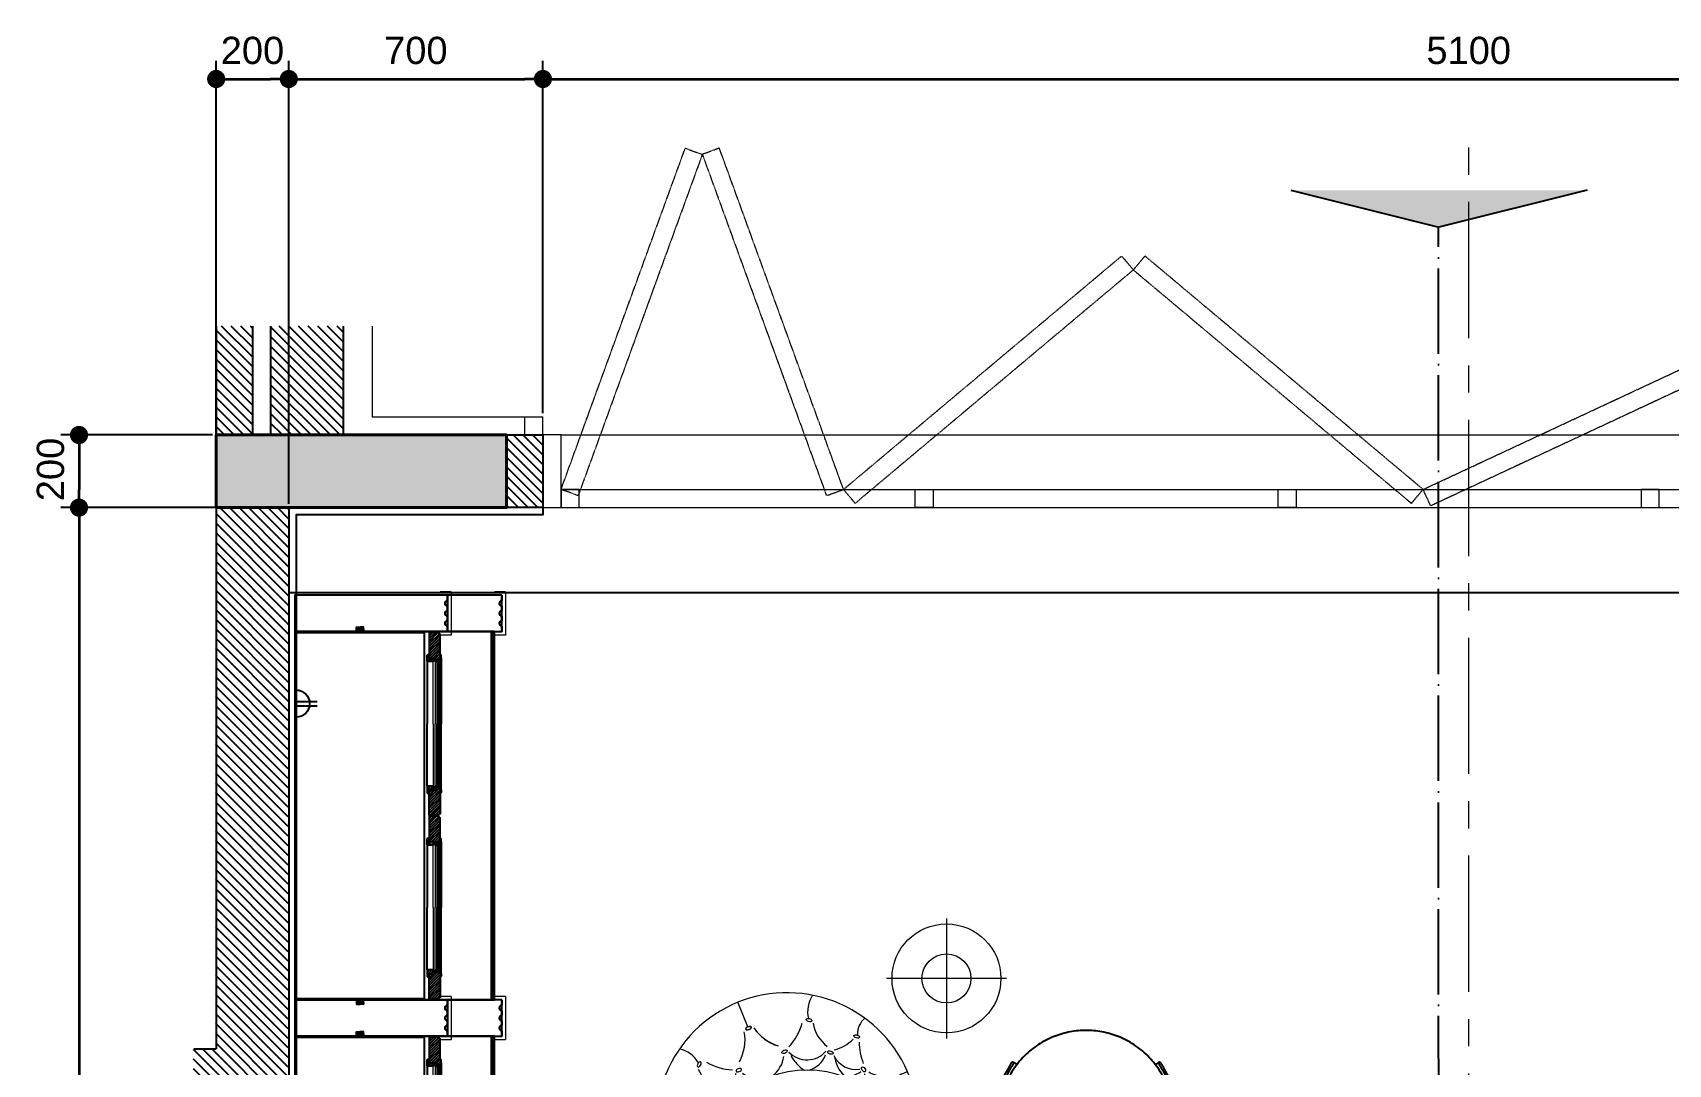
# Model space of a CAD drawing. Header units: inches. Extents: x 274057 to 444617, y 490067 to 635630.
# Drawn here: x 361549 to 366054, y 535656 to 538497 of the extents above; entities that cross this region are included whole.
import ezdxf

# ---------------------------------------------------------------- set-up
doc = ezdxf.new("R2010")
doc.units = ezdxf.units.IN
doc.header["$MEASUREMENT"] = 0
for name, pattern in [('ACAD_ISO04W100', [30, 24, -3, 0, -3]), ('CENTERX2', [4, 2.5, -0.5, 0.5, -0.5]), ('DASHED2', [0.375, 0.25, -0.125]), ('HIDDEN', [0.375, 0.25, -0.125]), ('xref 1st floor_$0$HIDDEN', [0.375, 0.25, -0.125])]:
    doc.linetypes.add(name, pattern=pattern)
for name, color, linetype in [('CQ centerline', 8, 'Continuous'), ('CQ Grg Gypsum', 41, 'Continuous'), ('CQ Plaster', 1, 'Continuous'), ('CQ Wall plan', 3, 'Continuous'), ('ELECTRICAL', 10, 'Continuous'), ('ID-wall paper', 8, 'Continuous'), ('Layer1', 1, 'Continuous'), ('Layer7', 8, 'Continuous'), ('LIGHT', 4, 'Continuous'), ('WALLS LINE', 5, 'DASHED2'), ('WOOD 02', 32, 'Continuous'), ('Wood SECT', 1, 'Continuous'), ('xref 1st floor$0$CQ Wall hatch_CHB', 8, 'Continuous')]:
    doc.layers.add(name, color=color, linetype=linetype)
for name, color, linetype, lineweight in [('CQ Furniture', 190, 'Continuous', 0), ('CQ plan and elev dimension', 252, 'Continuous', 35), ('CQ section line', 41, 'Continuous', 0), ('Glass', 4, 'Continuous', 0), ('WOOD-HID', 8, 'HIDDEN', 18), ('xref 1st floor_$0$A-FLOR-HIDN', 252, 'xref 1st floor_$0$HIDDEN', 0), ('xref 1st floor_$0$A-GLAZ', 134, 'Continuous', 18), ('xref 1st floor_$0$A-WALL-TILE', 8, 'Continuous', 9), ('xref 1st floor_$0$XREF-V2-FF_COLS$0$A-COLS', 5, 'Continuous', 40), ('xref 1st floor_$0$XREF-V2-FF_COLS$0$A-COLS-PATT', 252, 'Continuous', 20)]:
    doc.layers.add(name, color=color, linetype=linetype, lineweight=lineweight)
doc.layers.add('furn', color=7, linetype='Continuous', true_color=0x000000)
doc.styles.get("Standard").update_dxf_attribs({"font": 'arial.ttf'})
doc.dimstyles.new('CQ 50', dxfattribs={"dimscale": 0.5, "dimtxt": 150, "dimasz": 100, "dimexe": 100, "dimexo": 20, "dimgap": 80, "dimtad": 1, "dimdec": 0, "dimzin": 0, "dimdsep": 46, "dimtxsty": 'Standard', "dimblk": 'DOT', "dimcen": 100, "dimclrd": 250, "dimclre": 250, "dimclrt": 3, "dimadec": 0, "dimazin": 0, "dimtfac": 1, "dimtdec": 0, "dimtofl": 0, "dimtmove": 0, "dimatfit": 3, "dimfxl": 3, "dimtolj": 1, "dimtzin": 0, "dimlwd": -1, "dimarcsym": 0})
pattern_1 = [(45, (20118.3853, -75328.2434), (-3.535533906, 3.535533906), [])]
pattern_2 = [(45, (20104.3854, -75328.2434), (-3.535533906, 3.535533906), [])]

# ---------------------------------------------------------------- blocks, each defined once
blk = doc.blocks.new('ff-15 wall plan')
at = {"layer": 'xref 1st floor$0$CQ Wall hatch_CHB'}
h = blk.add_hatch(dxfattribs=at)
h.set_pattern_fill('ANSI31', color=8, scale=150, angle=90)
h.paths.add_polyline_path([(479102.7, 550398.7), (478902.7, 550398.7), (478902.7, 550098.7), (479102.7, 550098.7)])
h.paths.add_polyline_path([(478852.7, 550398.7), (478752.7, 550398.7), (478752.7, 550098.7), (478852.7, 550098.7)])
h = blk.add_hatch(dxfattribs=at)
h.set_pattern_fill('ANSI31', color=8, scale=150, angle=90)
h.paths.add_polyline_path([(479552.7, 550099.1), (479652.7, 550099.1), (479652.7, 549899.1), (479552.7, 549899.1)])
h = blk.add_hatch(dxfattribs=at)
h.set_pattern_fill('ANSI31', color=8, scale=150, angle=90)
h.set_pattern_definition([(135, (4639.211, -2e-07), (-13.25825215, -13.25825215), [])])
h.paths.add_polyline_path([(478951.3, 549898.7), (478751.3, 549898.7), (478751.3, 548408.7), (478689.7, 548408.7), (478689.7, 548208.7), (478751.3, 548208.7), (478751.3, 546408.7), (478701.3, 546408.7), (478701.3, 546208.7), (478751.3, 546208.7), (478751.3, 542468.7), (478952.7, 542468.7), (478952.7, 543135.7), (479627.7, 543135.7), (479627.7, 542468.7), (479551.3, 542468.7), (479551.3, 542268.7), (479946.3, 542268.7), (479946.3, 543336), (478951.3, 543336)])
at = {"layer": 'xref 1st floor_$0$XREF-V2-FF_COLS$0$A-COLS-PATT'}
blk.add_hatch(color=256, dxfattribs=at).paths.add_polyline_path([(478752.7, 550098.7), (478752.7, 549898.7), (479552.7, 549898.7), (479552.7, 550098.7)])
at = {"layer": 'CQ centerline', "linetype": 'CENTERX2', "lineweight": 0, "ltscale": 150}
blk.add_line((482202.7, 541965.3, 0), (482202.7, 550951.8, 0), dxfattribs=at)
at = {"layer": 'CQ Plaster'}
blk.add_lwpolyline([(479652.7, 549898.7), (479652.7, 549879.1), (478972.7, 549879.1), (478972.7, 543356), (479966.7, 543356), (479966.7, 542248.7), (478752.7, 542248.7)], dxfattribs=at)
at = {"layer": 'CQ Wall plan'}
for p, q in [((478752.7, 550398.7), (478752.7, 550098.7)), ((478852.7, 550398.7), (478852.7, 550098.7)), ((478902.7, 550398.7), (478902.7, 550098.7)), ((479102.7, 550398.7), (479102.7, 550098.7)), ((478752.7, 549898.7), (478752.7, 548408.7)), ((478952.7, 549898.7), (478952.7, 543336)), ((478691, 548408.7), (478752.7, 548408.7))]:
    blk.add_line(p, q, dxfattribs=at)
at = {"layer": 'CQ Wall plan', "elevation": 0}
blk.add_lwpolyline([(479552.7, 550099.1), (479652.7, 550099.1), (479652.7, 549899.1), (479552.7, 549898.7)], close=True, dxfattribs=at)
at = {"layer": 'xref 1st floor_$0$A-FLOR-HIDN', "ltscale": 0.5, "elevation": 0}
for points in [[(480044.7, 550888.4), (480091.7, 550871.3), (479749.7, 549931.6), (479702.7, 549948.7)], [(480138.7, 550888.4), (480091.7, 550871.3), (480433.7, 549931.6), (480480.7, 549948.7)], [(481246.7, 550591.5), (481278.9, 550553.2), (480512.8, 549910.4), (480480.7, 549948.7)], [(481311, 550591.5), (481278.9, 550553.2), (482044.9, 549910.4), (482077.1, 549948.7)], [(482983.4, 550371.3), (483004.5, 550326), (482098.2, 549903.4), (482077.1, 549948.7)]]:
    blk.add_lwpolyline(points, close=True, dxfattribs=at)
at = {"layer": 'xref 1st floor_$0$A-GLAZ'}
for p, q in [((479702.7, 550098.7, 0), (484702.7, 550098.7, 0)), ((479702.7, 549948.7, 0), (484702.7, 549948.7, 0)), ((479702.7, 549898.7, 0), (484652.7, 549898.7, 0))]:
    blk.add_line(p, q, dxfattribs=at)
at = {"layer": 'xref 1st floor_$0$A-GLAZ', "elevation": 0}
for points in [[(479652.7, 549898.7), (479702.7, 549898.7), (479702.7, 550098.7), (479652.7, 550098.7)], [(479702.7, 549898.7), (479752.7, 549898.7), (479752.7, 549948.7), (479702.7, 549948.7)]]:
    blk.add_lwpolyline(points, close=True, dxfattribs=at)
at = {"layer": 'xref 1st floor_$0$A-GLAZ'}
for points in [[(480727.7, 549898.7), (480677.7, 549898.7), (480677.7, 549948.7), (480727.7, 549948.7)], [(481727.7, 549898.7), (481677.7, 549898.7), (481677.7, 549948.7), (481727.7, 549948.7)], [(482677.7, 549898.7), (482727.7, 549898.7), (482727.7, 549948.7), (482677.7, 549948.7)]]:
    blk.add_lwpolyline(points, close=True, dxfattribs=at)
at = {"layer": 'xref 1st floor_$0$A-WALL-TILE'}
for p, q in [((479182.7, 550398.7), (479182.7, 550148.7)), ((479182.7, 550148.7), (479652.7, 550148.7, 0)), ((479602.7, 550098.7, 0), (479602.7, 550148.7, 0)), ((479652.7, 550098.7, 0), (479652.7, 550148.7, 0))]:
    blk.add_line(p, q, dxfattribs=at)
at = {"layer": 'xref 1st floor_$0$XREF-V2-FF_COLS$0$A-COLS', "elevation": 0}
blk.add_lwpolyline([(478752.7, 550098.7), (478752.7, 549898.7), (479552.7, 549898.7), (479552.7, 550098.7)], close=True, dxfattribs=at)
blk.add_lwpolyline([(478752.7, 550098.7), (478752.7, 549898.7), (479552.7, 549898.7), (479552.7, 550098.7)], close=True, dxfattribs=at)
blk = doc.blocks.new('gf-14 section line plan')
at = {"layer": 'Layer1'}
for points in [[(511091.9, -30085.1), (511508.2, -30188.4), (511508.2, -30085.1)], [(511924.5, -30085.1), (511508.2, -30188.4), (511508.2, -30085.1)]]:
    blk.add_hatch(color=256, dxfattribs=at).paths.add_polyline_path(points)
for p in [(511091.9, -30085.1, 0), (511924.5, -30085.1, 0)]:
    blk.add_line(p, (511508.2, -30188.4, 0), dxfattribs=at)
at = {"layer": 'Layer1', "linetype": 'ACAD_ISO04W100', "ltscale": 10}
blk.add_line((511509.1, -39547.7, 0), (511506.7, -30188, 0), dxfattribs=at)
blk = doc.blocks.new('_Dot')
at = {"color": 0, "linetype": 'ByBlock', "lineweight": -2}
blk.add_line((-0.5, 0), (-1, 0), dxfattribs=at)
at = {"color": 0, "linetype": 'ByBlock', "const_width": 0.5}
blk.add_lwpolyline([(-0.25, 0, 1), (0.25, 0, 1)], format="xyb", close=True, dxfattribs=at)
blk = doc.blocks.new('*D611')
at = {"layer": 'CQ plan and elev dimension', "color": 250, "lineweight": -2, "transparency": 16777216}
for p, q in [((362053.9, 537199.2), (362053.9, 538419.5)), ((362253.9, 537199.2), (362253.9, 538419.5))]:
    blk.add_line(p, q, dxfattribs=at)
at = {"layer": 'CQ plan and elev dimension', "color": 250, "transparency": 16777216}
blk.add_line((362103.9, 538369.5), (362203.9, 538369.5), dxfattribs=at)
at = {"layer": 'Defpoints', "color": 0, "transparency": 16777216}
for p in [(362253.9, 538369.5), (362053.9, 537189.2, 0), (362253.9, 537189.2)]:
    blk.add_point(p, dxfattribs=at)
at = {"layer": 'CQ plan and elev dimension', "color": 250, "transparency": 16777216, "xscale": 50, "yscale": 50, "zscale": 50, "rotation": 180}
blk.add_blockref('_Dot', (362053.9, 538369.5), dxfattribs=at)
at = {"layer": 'CQ plan and elev dimension', "color": 250, "transparency": 16777216, "xscale": 50, "yscale": 50, "zscale": 50}
blk.add_blockref('_Dot', (362253.9, 538369.5), dxfattribs=at)
at = {"layer": 'CQ plan and elev dimension', "color": 3, "transparency": 16777216, "insert": (362153.9, 538447.8), "char_height": 75, "attachment_point": 5}
blk.add_mtext('\\A1;200', dxfattribs=at)
blk = doc.blocks.new('*D612')
at = {"layer": 'CQ plan and elev dimension', "color": 250, "lineweight": -2, "transparency": 16777216}
for p, q in [((362253.9, 537199.2), (362253.9, 538419.5)), ((362953.9, 537449.2), (362953.9, 538419.5))]:
    blk.add_line(p, q, dxfattribs=at)
at = {"layer": 'CQ plan and elev dimension', "color": 250, "transparency": 16777216}
blk.add_line((362303.9, 538369.5), (362903.9, 538369.5), dxfattribs=at)
at = {"layer": 'Defpoints', "color": 0, "transparency": 16777216}
for p in [(362953.9, 538369.5), (362953.9, 537439.2), (362253.9, 537189.2)]:
    blk.add_point(p, dxfattribs=at)
at = {"layer": 'CQ plan and elev dimension', "color": 250, "transparency": 16777216, "xscale": 50, "yscale": 50, "zscale": 50, "rotation": 180}
blk.add_blockref('_Dot', (362253.9, 538369.5), dxfattribs=at)
at = {"layer": 'CQ plan and elev dimension', "color": 250, "transparency": 16777216, "xscale": 50, "yscale": 50, "zscale": 50}
blk.add_blockref('_Dot', (362953.9, 538369.5), dxfattribs=at)
at = {"layer": 'CQ plan and elev dimension', "color": 3, "transparency": 16777216, "insert": (362603.9, 538447.8), "char_height": 75, "attachment_point": 5}
blk.add_mtext('\\A1;700', dxfattribs=at)
blk = doc.blocks.new('*D613')
at = {"layer": 'CQ plan and elev dimension', "color": 250, "lineweight": -2, "transparency": 16777216}
for p, q in [((362953.9, 537449.2), (362953.9, 538419.5)), ((368053.9, 537399.2), (368053.9, 538419.5))]:
    blk.add_line(p, q, dxfattribs=at)
at = {"layer": 'CQ plan and elev dimension', "color": 250, "transparency": 16777216}
blk.add_line((363003.9, 538369.5), (368003.9, 538369.5), dxfattribs=at)
at = {"layer": 'Defpoints', "color": 0, "transparency": 16777216}
for p in [(368053.9, 538369.5), (362953.9, 537439.2), (368053.9, 537389.2)]:
    blk.add_point(p, dxfattribs=at)
at = {"layer": 'CQ plan and elev dimension', "color": 250, "transparency": 16777216, "xscale": 50, "yscale": 50, "zscale": 50, "rotation": 180}
blk.add_blockref('_Dot', (362953.9, 538369.5), dxfattribs=at)
at = {"layer": 'CQ plan and elev dimension', "color": 250, "transparency": 16777216, "xscale": 50, "yscale": 50, "zscale": 50}
blk.add_blockref('_Dot', (368053.9, 538369.5), dxfattribs=at)
at = {"layer": 'CQ plan and elev dimension', "color": 3, "transparency": 16777216, "insert": (365503.9, 538447.8), "char_height": 75, "attachment_point": 5}
blk.add_mtext('\\A1;5100', dxfattribs=at)
blk = doc.blocks.new('*D620')
at = {"layer": 'CQ plan and elev dimension', "color": 250, "lineweight": -2, "transparency": 16777216}
for p, q in [((362043.9, 537389.2), (361626.1, 537389.2)), ((362243.9, 537189.2), (361626.1, 537189.2))]:
    blk.add_line(p, q, dxfattribs=at)
at = {"layer": 'CQ plan and elev dimension', "color": 250, "transparency": 16777216}
blk.add_line((361676.1, 537339.2), (361676.1, 537239.2), dxfattribs=at)
at = {"layer": 'Defpoints', "color": 0, "transparency": 16777216}
for p in [(362053.9, 537389.2, 0), (361676.1, 537189.2), (362253.9, 537189.2)]:
    blk.add_point(p, dxfattribs=at)
at = {"layer": 'CQ plan and elev dimension', "color": 250, "transparency": 16777216, "xscale": 50, "yscale": 50, "zscale": 50}
for p, rotation in [((361676.1, 537389.2), 90), ((361676.1, 537189.2), 270)]:
    blk.add_blockref('_Dot', p, dxfattribs=dict(at, rotation=rotation))
at = {"layer": 'CQ plan and elev dimension', "color": 3, "transparency": 16777216, "insert": (361597.8, 537294.2), "char_height": 75, "attachment_point": 5, "rotation": 90}
blk.add_mtext('\\A1;200', dxfattribs=at)
blk = doc.blocks.new('*D621')
at = {"layer": 'CQ plan and elev dimension', "color": 250, "lineweight": -2, "transparency": 16777216}
for p, q in [((362243.9, 537189.2), (361626.1, 537189.2)), ((363237.9, 530626.5), (361626.1, 530626.5))]:
    blk.add_line(p, q, dxfattribs=at)
at = {"layer": 'CQ plan and elev dimension', "color": 250, "transparency": 16777216}
blk.add_line((361676.1, 537139.2), (361676.1, 530676.5), dxfattribs=at)
at = {"layer": 'Defpoints', "color": 0, "transparency": 16777216}
for p in [(362253.9, 537189.2), (361676.1, 530626.5), (363247.9, 530626.5, 0)]:
    blk.add_point(p, dxfattribs=at)
at = {"layer": 'CQ plan and elev dimension', "color": 250, "transparency": 16777216, "xscale": 50, "yscale": 50, "zscale": 50}
for p, rotation in [((361676.1, 537189.2), 90), ((361676.1, 530626.5), 270)]:
    blk.add_blockref('_Dot', p, dxfattribs=dict(at, rotation=rotation))
at = {"layer": 'CQ plan and elev dimension', "color": 3, "transparency": 16777216, "insert": (361597.8, 533907.9), "char_height": 75, "attachment_point": 5, "rotation": 90}
blk.add_mtext('\\A1;6563', dxfattribs=at)
blk = doc.blocks.new('2 gong outlet')
at = {"layer": 'ELECTRICAL'}
for p, q in [((-27969.9, 39017.2), (-27969.9, 39133.5)), ((-27946.5, 39017.2), (-27946.5, 39133.5)), ((-27832.8, 39017.2), (-28082.8, 39017.2))]:
    blk.add_line(p, q, dxfattribs=at)
blk.add_arc((-27957.8, 39017.2), 75, 0, 180, dxfattribs=at)
blk = doc.blocks.new('cabinet 80 framed glass door')
at = {"layer": 'Layer7'}
h = blk.add_hatch(dxfattribs=at)
h.set_pattern_fill('ANSI31', color=256, scale=40)
h.set_pattern_definition(pattern_1)
h.paths.add_polyline_path([(352338.8, 505867.2), (352338.8, 505864.2), (352346.8, 505864.2), (352346.8, 505868.2, 0.414214), (352350.8, 505872.2), (352353.8, 505872.2, -0.414214), (352356.8, 505875.2), (352356.8, 505880.7), (352346.8, 505880.7), (352346.8, 505886.7), (352346.8, 505897.2), (352336.8, 505897.2), (352276.8, 505897.2), (352276.8, 505871.2, -0.397359), (352280.8, 505867.2)])
h = blk.add_hatch(dxfattribs=at)
h.set_pattern_fill('ANSI31', color=256, scale=40)
h.set_pattern_definition(pattern_2)
h.paths.add_polyline_path([(352346.8, 505903.2), (352339.8, 505903.2, 0.414214), (352336.8, 505900.2), (352336.8, 505897.2), (352346.8, 505897.2), (352346.8, 505886.7), (352356.8, 505886.7), (352356.8, 505897.2), (352356.8, 505900.2, 0.414214), (352353.8, 505903.2)])
h = blk.add_hatch(dxfattribs=at)
h.set_pattern_fill('ANSI31', color=256, scale=40)
h.set_pattern_definition(pattern_2)
h.paths.add_polyline_path([(352702.5, 505903.2, 0.414214), (352699.5, 505900.2), (352699.5, 505897.2), (352699.5, 505886.7), (352709.5, 505886.7), (352709.5, 505897.2), (352719.5, 505897.2), (352719.5, 505900.2, 0.414214), (352716.5, 505903.2), (352709.5, 505903.2)])
h = blk.add_hatch(dxfattribs=at)
h.set_pattern_fill('ANSI31', color=256, scale=40)
h.set_pattern_definition(pattern_1)
h.paths.add_polyline_path([(352775.5, 505867.2, -0.397359), (352779.5, 505871.2), (352779.5, 505897.2), (352709.5, 505897.2), (352709.5, 505886.7), (352709.5, 505880.7), (352699.5, 505880.7), (352699.5, 505875.2, -0.414214), (352702.5, 505872.2), (352705.5, 505872.2, 0.414214), (352709.5, 505868.2), (352709.5, 505864.2), (352717.5, 505864.2), (352717.5, 505867.2)])
at = {"color": 8, "elevation": 0.1}
for points in [[(352356.8, 505903), (352528.1, 505903)], [(352699.5, 505903), (352528.1, 505903)], [(352346.8, 505868.2), (352528.1, 505868.2)], [(352346.8, 505864.2), (352528.1, 505864.2)], [(352353.8, 505872.2), (352528.1, 505872.2)], [(352356.8, 505875.2), (352528.1, 505875.2)], [(352699.5, 505875.2), (352528.1, 505875.2)], [(352702.5, 505872.2), (352528.1, 505872.2)], [(352709.5, 505868.2), (352528.1, 505868.2)], [(352709.5, 505864.2), (352528.1, 505864.2)]]:
    blk.add_lwpolyline(points, dxfattribs=at)
at = {"layer": 'Glass', "color": 4, "elevation": 0.1}
for points in [[(352528.1, 505886.7), (352349.4, 505886.7), (352349.4, 505880.7), (352528.1, 505880.7)], [(352528.1, 505886.7), (352706.8, 505886.7), (352706.8, 505880.7), (352528.1, 505880.7)]]:
    blk.add_lwpolyline(points, dxfattribs=at)
at = {"layer": 'Wood SECT', "elevation": 0.1}
for points in [[(352356.8, 505880.7), (352356.8, 505875.2, 0.414214), (352353.8, 505872.2), (352350.8, 505872.2, -0.414214), (352346.8, 505868.2), (352346.8, 505864.2), (352338.8, 505864.2), (352338.8, 505867.2), (352280.8, 505867.2, 0.397359), (352276.8, 505871.2), (352276.8, 505897.2), (352346.8, 505897.2), (352346.8, 505886.7), (352346.8, 505886.7), (352346.8, 505880.7)], [(352699.5, 505880.7), (352699.5, 505875.2, -0.414214), (352702.5, 505872.2), (352705.5, 505872.2, 0.414214), (352709.5, 505868.2), (352709.5, 505864.2), (352717.5, 505864.2), (352717.5, 505867.2), (352775.5, 505867.2, -0.397359), (352779.5, 505871.2), (352779.5, 505897.2), (352709.5, 505897.2), (352709.5, 505886.7), (352709.5, 505886.7), (352709.5, 505880.7)]]:
    blk.add_lwpolyline(points, format="xyb", close=True, dxfattribs=at)
for points in [[(352346.8, 505886.7), (352356.8, 505886.7), (352356.8, 505897.2), (352356.8, 505900.2, 0.414214), (352353.8, 505903.2), (352346.8, 505903.2), (352339.8, 505903.2, 0.414214), (352336.8, 505900.2), (352336.8, 505897.2), (352346.8, 505897.2), (352346.8, 505886.7), (352356.8, 505886.7)], [(352709.5, 505886.7), (352699.5, 505886.7), (352699.5, 505897.2), (352699.5, 505900.2, -0.414214), (352702.5, 505903.2), (352709.5, 505903.2), (352716.5, 505903.2, -0.414214), (352719.5, 505900.2), (352719.5, 505897.2), (352709.5, 505897.2), (352709.5, 505886.7), (352699.5, 505886.7)]]:
    blk.add_lwpolyline(points, format="xyb", dxfattribs=at)
blk = doc.blocks.new('Hera-LED-IN Stick FR')
at = {"layer": 'LIGHT'}
blk.add_lwpolyline([(279111.9, -181006.8), (279128.7, -181006.8), (279132.3, -181006.5), (279132.3, -181005.7), (279108.3, -181005.7), (279108.3, -181006.5), (279111.9, -181006.8)], close=True, dxfattribs=at)
for points in [[(279110.6, -180998.9), (279110.6, -180998), (279110.4, -180998), (279110.4, -180997), (279110.6, -180997), (279110.6, -180994.5, -0.409431), (279111.3, -180993.8), (279120.3, -180993.8)], [(279110.5, -181005.7), (279110.5, -180999.9, -0.315372), (279112.3, -180997.3), (279116.6, -180997.3), (279116.6, -180999.6, 0.430061), (279117.2, -181000.2), (279121.7, -181000.2, 1), (279121.7, -180998.7), (279119.1, -180998.7, -0.431722), (279118.6, -180998.2), (279118.6, -180997.3), (279128, -180997.3), (279128.3, -180997.3, -0.315372), (279130.1, -180999.9), (279130.1, -181005.7)], [(279111.8, -180997.5), (279111.8, -180995.8), (279111.4, -180995.8), (279111.4, -180995.4, -0.418441), (279111.8, -180995), (279116, -180994.9), (279116, -180996.1, 1), (279116.7, -180996.1), (279116.7, -180994.9), (279120.3, -180994.9)], [(279129.9, -180998.9), (279129.9, -180998), (279130.1, -180998), (279130.1, -180997), (279129.9, -180997), (279129.9, -180994.5, 0.409431), (279129.2, -180993.8), (279120.3, -180993.8)], [(279128.8, -180997.5), (279128.8, -180995.8), (279129.1, -180995.8), (279129.1, -180995.4, 0.418441), (279128.7, -180995), (279124.6, -180994.9), (279124.6, -180996.1, -1), (279123.8, -180996.1), (279123.8, -180994.9), (279120.3, -180994.9)]]:
    blk.add_lwpolyline(points, format="xyb", dxfattribs=at)
for centre in [(279112.7, -181002.6), (279127.8, -181002.6)]:
    blk.add_circle(centre, 0.999, dxfattribs=at)
blk = doc.blocks.new('FF-15 Cabinet plan B rev')
at = {"layer": 'WOOD 02'}
for p, q in [((388365.6, 536842, 0), (388365.6, 535827.6, 0)), ((388368.6, 536842, 0), (388368.6, 535827.6, 0)), ((388371.6, 536842, 0), (388371.6, 535827.6, 0)), ((388365.6, 535727.6, 0), (388365.6, 534713.3, 0)), ((388368.6, 535727.6, 0), (388368.6, 534713.3, 0)), ((388371.6, 535727.6, 0), (388371.6, 534713.3, 0))]:
    blk.add_line(p, q, dxfattribs=at)
at = {"layer": 'WOOD 02', "elevation": 0}
for points in [[(388341.6, 536942), (388491.6, 536942), (388491.6, 536842), (388341.6, 536842)], [(388491.6, 536942), (388911.6, 536942), (388911.6, 536842), (388491.6, 536842)], [(388911.6, 536842), (388911.6, 535827.6), (388361.6, 535827.6), (388361.6, 536842)], [(388908.6, 536839), (388555.8, 536839), (388555.8, 535830.6), (388908.6, 535830.6)], [(388341.6, 535827.6), (388491.6, 535827.6), (388491.6, 535727.6), (388341.6, 535727.6)], [(388491.6, 535827.6), (388911.6, 535827.6), (388911.6, 535727.6), (388491.6, 535727.6)], [(388911.6, 535727.6), (388911.6, 534713.3), (388361.6, 534713.3), (388361.6, 535727.6)], [(388908.6, 535724.6), (388555.8, 535724.6), (388555.8, 534716.3), (388908.6, 534716.3)]]:
    blk.add_lwpolyline(points, close=True, dxfattribs=at)
at = {"layer": 'Wood SECT', "elevation": 0}
for points in [[(388341.6, 536942), (388341.6, 536927, -1), (388341.6, 536912), (388341.6, 536899.5, -1), (388341.6, 536884.5), (388341.6, 536872, -1), (388341.6, 536857), (388341.6, 536842)], [(388491.6, 536942), (388491.6, 536927, -1), (388491.6, 536912), (388491.6, 536899.5, -1), (388491.6, 536884.5), (388491.6, 536872, -1), (388491.6, 536857), (388491.6, 536842)], [(388341.6, 535827.6), (388341.6, 535812.6, -1), (388341.6, 535797.6), (388341.6, 535785.1, -1), (388341.6, 535770.1), (388341.6, 535757.6, -1), (388341.6, 535742.6), (388341.6, 535727.6)], [(388491.6, 535827.6), (388491.6, 535812.6, -1), (388491.6, 535797.6), (388491.6, 535785.1, -1), (388491.6, 535770.1), (388491.6, 535757.6, -1), (388491.6, 535742.6), (388491.6, 535727.6)]]:
    blk.add_lwpolyline(points, format="xyb", dxfattribs=at)
at = {"layer": 'WOOD-HID', "elevation": 0}
for points in [[(388361.6, 536952), (388331.6, 536952), (388331.6, 536832), (388361.6, 536832)], [(388511.6, 536952), (388481.6, 536952), (388481.6, 536832), (388511.6, 536832)], [(388361.6, 535837.6), (388331.6, 535837.6), (388331.6, 535717.6), (388361.6, 535717.6)], [(388511.6, 535837.6), (388481.6, 535837.6), (388481.6, 535717.6), (388511.6, 535717.6)]]:
    blk.add_lwpolyline(points, dxfattribs=at)
at = {"layer": 'CQ Grg Gypsum', "rotation": 270}
for p in [(-117355.4, 889115.8, -0.1), (-117355.4, 888610.1, -0.1), (-117355.4, 888001.4, -0.1)]:
    blk.add_blockref('cabinet 80 framed glass door', p, dxfattribs=at)
at = {"layer": 'WALLS LINE', "color": 1, "xscale": -1}
for p in [(667852.5, 717847.7, 0), (667852.5, 716733.4, 0)]:
    blk.add_blockref('Hera-LED-IN Stick FR', p, dxfattribs=at)
at = {"layer": 'WALLS LINE', "color": 1, "rotation": 180}
blk.add_blockref('Hera-LED-IN Stick FR', (667852.5, 354821.9, 0), dxfattribs=at)
blk = doc.blocks.new('6357')
at = {"color": 0, "lineweight": 5}
blk.add_line((0, 34.14), (0, 37), dxfattribs=at)
blk.add_line((0, 34.14), (0, 37), dxfattribs=at)
at = {"color": 0}
for p, q in [((-14.22, 0.94), (-14.22, 23.12)), ((14.22, 0.94), (14.22, 23.12)), ((-11.23, 8.75), (-11.23, 17.52)), ((11.23, 8.75), (11.23, 17.52)), ((-13.83, 6), (-14.22, 6)), ((13.83, 6), (14.22, 6)), ((-13.31, 0), (0, 0)), ((13.31, 0), (0, 0))]:
    blk.add_line(p, q, dxfattribs=at)
for centre, radius, start, end in [((0, 22.77), 14.23, 90, 181.4091), ((0, 22.77), 14.23, 358.5909, 90), ((0.06, 16.9), 11.31, 90.3218, 176.8138), ((-0.06, 16.9), 11.31, 3.1862, 89.6782), ((-14.14, 8.9), 2.92, 276.1039, 3.1019), ((14.14, 8.9), 2.92, 176.8981, 263.8961), ((-13.32, 5.16), 0.911, 99.4563, 187.6443), ((13.32, 5.16), 0.911, 352.3557, 80.5437), ((-13.28, 0.94), 0.943, 180.2306, 268.2685), ((13.28, 0.94), 0.943, 271.7315, 359.7694)]:
    blk.add_arc(centre, radius, start, end, dxfattribs=at)
at = {"color": 0, "lineweight": 5}
for centre, radius, start, end in [((-9.45, 32.14), 3.03, 7.1521, 56.781), ((-5.36, 34.78), 4.9, 309.015, 348.1753), ((5.5, 34.87), 5.05, 192.441, 230.3687), ((5.36, 34.78), 4.9, 191.8247, 230.985), ((9.45, 32.14), 3.03, 123.219, 172.8479), ((-0.71, 36.03), 6.16, 217.516, 245.0592), ((0.71, 36.03), 6.16, 294.9408, 322.484), ((-12.67, 28.26), 2.05, 18.4602, 74.2339), ((-10.86, 31.03), 4.24, 330.5259, 11.2072), ((10.86, 31.03), 4.24, 168.7928, 209.4741), ((12.67, 28.26), 2.05, 105.7661, 161.5398), ((-8.38, 32.41), 4.15, 245.8151, 279.1115), ((-5.61, 30.9), 2.69, 242.1591, 338.7849), ((-7.6, 30.05), 4.49, 325.0837, 352.9196), ((0.44, 31.39), 3.32, 210.6008, 254.2666), ((-0.44, 31.39), 3.32, 285.7334, 329.3992), ((-0.44, 31.39), 3.32, 285.7334, 329.3992), ((5.61, 30.9), 2.69, 201.2151, 297.8409), ((7.6, 30.05), 4.49, 187.0804, 214.9163), ((8.38, 32.41), 4.15, 260.8885, 294.1849), ((-16.87, 25.62), 6.76, 1.116, 21.2823), ((-10.09, 27.89), 2.61, 282.1657, 356.7724), ((-10.83, 26.7), 3.44, 329.9804, 12.557), ((-4.67, 29.95), 2.68, 221.8892, 275.6633), ((4.67, 29.95), 2.68, 264.3367, 318.1108), ((10.83, 26.7), 3.44, 167.443, 210.0196), ((10.09, 27.89), 2.61, 183.2276, 257.8343), ((16.87, 25.62), 6.76, 158.7177, 178.884), ((-8.88, 27.98), 3.01, 257.5147, 289.8805), ((8.88, 27.98), 3.01, 250.1195, 282.4853), ((-13.91, 13.53), 9.59, 80.8029, 91.8362), ((-12.52, 26.2), 2.66, 279.6998, 325.7028), ((-14.64, 23.81), 4.68, 310.0018, 6.8842), ((-11.73, 23.74), 2.14, 338.3767, 25.6914), ((11.73, 23.74), 2.14, 154.3086, 201.6233), ((14.64, 23.81), 4.68, 173.1158, 229.9982), ((12.52, 26.2), 2.66, 214.2972, 260.3002), ((13.91, 13.53), 9.59, 88.1638, 99.1971), ((-16.17, 20.44), 4.27, 354.2388, 25.5443), ((16.17, 20.44), 4.27, 154.4557, 185.7612), ((-10.4, 19.25), 1.39, 103.4392, 152.1177), ((10.4, 19.25), 1.39, 27.8823, 76.5608), ((-21.49, 20.57), 9.82, 333.2206, 348.446), ((-20.82, 14.82), 9.46, 347.195, 18.1348), ((-10.08, 18.73), 1.55, 188.2569, 222.6418), ((10.08, 18.73), 1.55, 317.3582, 351.7431), ((20.82, 14.82), 9.46, 161.8652, 192.805), ((21.49, 20.57), 9.82, 191.554, 206.7794), ((-13.55, 10.83), 4.49, 82.2532, 98.6459), ((-16.82, 12.2), 4.78, 1.5208, 30.9552), ((16.82, 12.2), 4.78, 149.0448, 178.4792), ((13.55, 10.83), 4.49, 81.3541, 97.7468)]:
    blk.add_arc(centre, radius, start, end, dxfattribs=at)
for centre, major_axis in [((0, 33.97), (-0.312, 0)), ((6.42, 32.33), (-0.245, 0.194)), ((2.68, 30.15), (-0.312, 0)), ((2.68, 30.15), (-0.312, 0)), ((7.25, 28.19), (-0.245, 0.194)), ((10.55, 28.74), (-0.245, 0.194)), ((9.9, 25.15), (-0.075, 0.303)), ((12.21, 22.98), (-0.075, 0.303)), ((11.78, 19.22), (-0.075, 0.303)), ((12.77, 15.25), (0.001, 0.312)), ((11.86, 11.63), (-0.075, 0.303))]:
    blk.add_ellipse(centre, major_axis=major_axis, ratio=0.543281, dxfattribs=at)
at = {"color": 0, "lineweight": 5, "extrusion": (0, 0, -1)}
for centre, major_axis in [((0, 33.97), (0.312, 0)), ((-6.42, 32.33), (0.245, 0.194)), ((-2.68, 30.15), (0.312, 0)), ((-10.55, 28.74), (0.245, 0.194)), ((-7.25, 28.19), (0.245, 0.194)), ((-9.9, 25.15), (0.075, 0.303)), ((-12.21, 22.98), (0.075, 0.303)), ((-11.78, 19.22), (0.075, 0.303)), ((-12.77, 15.25), (-0.001, 0.312)), ((-11.86, 11.63), (0.075, 0.303))]:
    blk.add_ellipse(centre, major_axis=major_axis, ratio=0.543281, dxfattribs=at)
blk = doc.blocks.new('A$C48B04844')
at = {"layer": 'furn', "color": 0}
for points in [[(19, 10), (19, 19.5), (9.5, 19.5), (0, 19.5), (0, 10)], [(0, 10), (0, 0.5), (9.5, 0.5), (19, 0.5), (19, 10)]]:
    blk.add_rational_spline(points, [1, 0.707106781187, 1, 0.707106781187, 1], degree=2, knots=[0, 0, 0, 1.570796, 1.570796, 3.141593, 3.141593, 3.141593], dxfattribs=at)
for points in [[(0.22, 13.94), (0.84, 15.01), (1.45, 16.08)], [(1.45, 16.08), (1.54, 16.03), (1.62, 15.98)], [(17.38, 15.98), (17.46, 16.03), (17.55, 16.08)], [(17.55, 16.08), (18.16, 15.01), (18.78, 13.94)], [(1.62, 15.98), (1, 14.91), (0.39, 13.84)], [(1.96, 15.79), (1.79, 15.88), (1.62, 15.98)], [(17.04, 15.79), (17.21, 15.88), (17.38, 15.98)], [(18.61, 13.84), (18, 14.91), (17.38, 15.98)], [(0.39, 13.84), (0.3, 13.89), (0.22, 13.94)], [(0.72, 13.64), (0.56, 13.74), (0.39, 13.84)], [(18.28, 13.64), (18.44, 13.74), (18.61, 13.84)], [(18.78, 13.94), (18.7, 13.89), (18.61, 13.84)], [(8.26, 0.59), (8.26, 0.39), (8.26, 0.2)], [(8.26, 0), (8.26, 0.1), (8.26, 0.2)], [(8.26, 0.2), (9.5, 0.2), (10.74, 0.2)], [(10.74, 0), (9.5, 0), (8.26, 0)], [(10.74, 0.59), (10.74, 0.39), (10.74, 0.2)], [(10.74, 0.2), (10.74, 0.1), (10.74, 0)]]:
    blk.add_open_spline(points, degree=2, dxfattribs=at)
blk = doc.blocks.new('baker-sidedatble 3786 dia 48cm')
at = {"color": 0}
blk.add_blockref('A$C48B04844', (45.94, -13.86), dxfattribs=at)
blk = doc.blocks.new('table lamp 30')
at = {"lineweight": 0, "ltscale": 1000}
for p, q in [((102282, 8422.3), (102282, 8752.3)), ((102447, 8587.3), (102117, 8587.3))]:
    blk.add_line(p, q, dxfattribs=at)
for radius in [150, 67.5]:
    blk.add_circle((102282, 8587.3), radius, dxfattribs=at)

msp = doc.modelspace()

# ---------------------------------------------------------------- linework, layer by layer
at = {"layer": 'CQ Grg Gypsum'}
msp.add_line((362253.9, 536955.6, 0), (368753.9, 536955.6, 0), dxfattribs=at)

# ---------------------------------------------------------------- block references
at = {"layer": 'CQ Furniture'}
for name, p, xscale, yscale, zscale, rotation in [('6357', (363843.4, 534955.7), 25.4, 25.4, 25.4, 22.01313019072121), ('baker-sidedatble 3786 dia 48cm', (363049.5, 535607.2), 25.26319541779721, 25.26319541779721, 25.26319541779721, 0.000423282985700075)]:
    msp.add_blockref(name, p, dxfattribs=dict(at, xscale=xscale, yscale=yscale, zscale=zscale, rotation=rotation))
at = {"layer": 'CQ Grg Gypsum', "xscale": -1}
msp.add_blockref('FF-15 Cabinet plan B rev', (751182.5, 6.1), dxfattribs=at)
at = {"layer": 'CQ section line', "xscale": 0.9800000000000004, "yscale": 0.9800000000000004, "zscale": 0.9800000000000004}
msp.add_blockref('gf-14 section line plan', (-135856, 567546.6, 0), dxfattribs=at)
at = {"layer": 'ELECTRICAL', "xscale": -0.4999999999999999, "yscale": 0.4999999999999999, "zscale": 0.4999999999999999, "rotation": 269.9999999999999}
msp.add_blockref('2 gong outlet', (342765.3, 550628.3, 0), dxfattribs=at)
at = {"layer": 'ID-wall paper'}
msp.add_blockref('ff-15 wall plan', (-116698.8, -12709.4, 0), dxfattribs=at)
at = {"layer": 'LIGHT', "rotation": 90}
msp.add_blockref('table lamp 30', (372652.8, 433610.7), dxfattribs=at)

# ---------------------------------------------------------------- dimensions: what is measured, and where the dimension line sits
at = {"layer": 'CQ plan and elev dimension'}
dim = msp.add_linear_dim(base=(362253.9, 538369.5), p1=(362053.9, 537189.2, 0), p2=(362253.9, 537189.2), dimstyle='CQ 50', override={"dimtmove": 1}, dxfattribs=at)
dim.commit()
dim.dimension.update_dxf_attribs({"geometry": '*D611', "text_midpoint": (362153.9, 538369.5), "dimtype": 160})
for base, p1, p2, picture, middle in [((362953.9, 538369.5), (362253.9, 537189.2), (362953.9, 537439.2), '*D612', (362603.9, 538447.8)), ((368053.9, 538369.5, 0), (362953.9, 537439.2, 0), (368053.9, 537389.2, 0), '*D613', (365503.9, 538447.8, 0))]:
    dim = msp.add_linear_dim(base=base, p1=p1, p2=p2, dimstyle='CQ 50', override={"dimtmove": 1}, dxfattribs=at)
    dim.commit()
    dim.dimension.update_dxf_attribs({"geometry": picture, "text_midpoint": middle})
dim = msp.add_linear_dim(base=(361676.1, 537189.2), p1=(362053.9, 537389.2, 0), p2=(362253.9, 537189.2), angle=90, dimstyle='CQ 50', override={"dimtmove": 1}, dxfattribs=at)
dim.commit()
dim.dimension.update_dxf_attribs({"geometry": '*D620', "text_midpoint": (361676.1, 537294.2), "dimtype": 160})
dim = msp.add_linear_dim(base=(361676.1, 530626.5), p1=(362253.9, 537189.2), p2=(363247.9, 530626.5, 0), angle=90, dimstyle='CQ 50', override={"dimtmove": 1}, dxfattribs=at)
dim.commit()
dim.dimension.update_dxf_attribs({"geometry": '*D621', "text_midpoint": (361597.8, 533907.9)})

doc.saveas('drawing.dxf')
